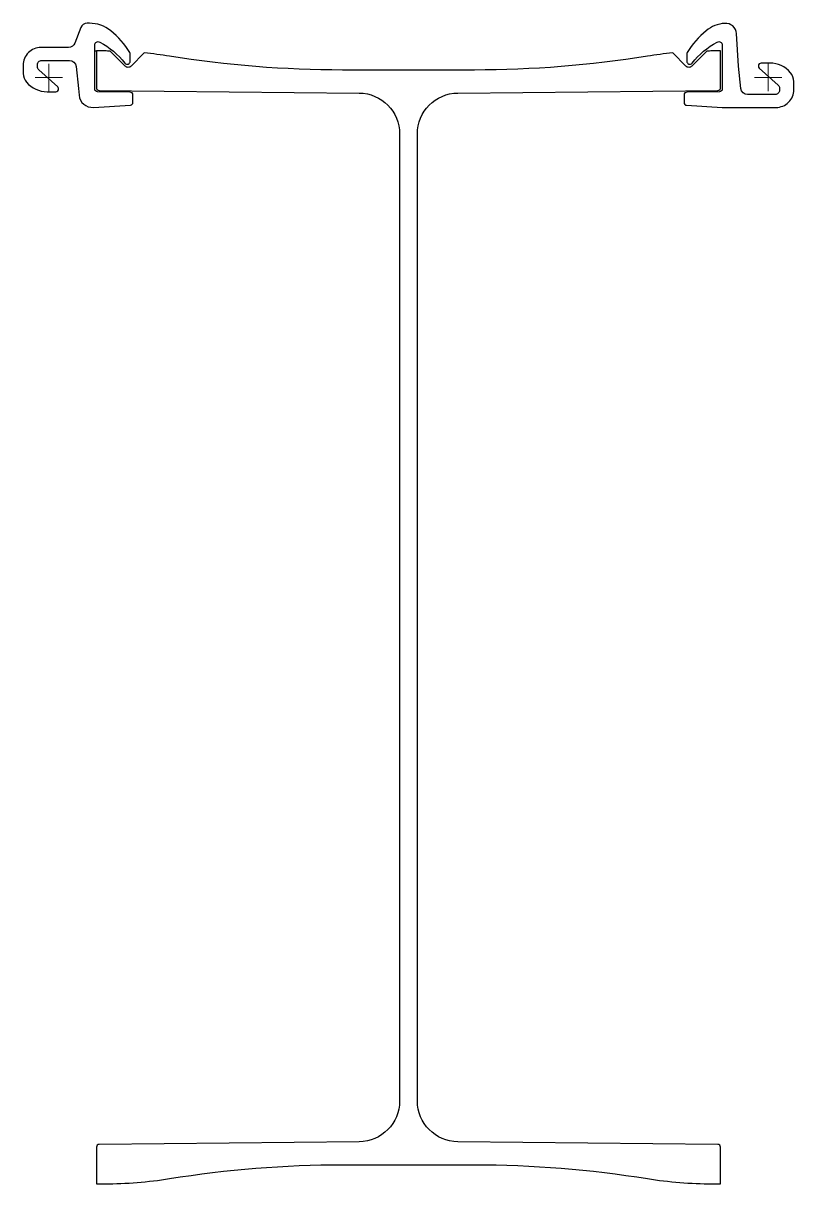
# Model space of a CAD drawing. Header units: millimetres. Extents: x -19 to 547, y -812 to 40.
import ezdxf

# ---------------------------------------------------------------- set-up
doc = ezdxf.new("R2010")
doc.units = ezdxf.units.MM
doc.layers.add('ref', color=252, linetype='Continuous', lineweight=5)

msp = doc.modelspace()

# ---------------------------------------------------------------- linework, layer by layer
at = {"ltscale": 10}
msp.add_line((33.75, 19.41), (35, 19.41), dxfattribs=at)
at = {"elevation": 0}
for points in [[(59.77, -10.78), (35.73, -10.52, -0.411079), (33.75, -8.52), (33.75, 23.8, -0.567914), (37.44, 26, -0.101503), (55.92, 10.51, 0.710366), (59.75, 11.85), (59.75, 17.2, 0.135195), (59.47, 18.23, 0.089428), (45.49, 34.29, 0.17076), (29.84, 39.8), (28.2, 39.8, 0.311359), (23.52, 36.58), (19.21, 25.22, -0.311359), (14.53, 22), (14.14, 22), (-5.75, 22, 0.414214), (-18.75, 9), (-18.75, 3, 0.17875), (-16.35, -3.5, 0.219232), (-1.15, -10.5), (5.12, -10.5, 0.443759), (7.24, -8.16, 0.186609), (6.55, -6.79), (-7.26, 5.65, -0.212557), (-8.26, 7.88), (-8.26, 9.5, -0.414214), (-5.26, 12.5), (15.14, 12.5, -0.385273), (20.11, 8), (21.73, -8.16), (22.21, -13, 0.402787), (32.77, -21.99), (59.87, -20.34, 0.396562), (61.75, -18.35), (61.75, -12.78, 0.411079)], [(546.75, -3, 0.17875), (544.35, 3.5, 0.219232), (529.15, 10.5), (522.88, 10.5, 0.414214), (520.75, 8.37, 0.212557), (521.45, 6.79), (535.25, -5.64, -0.212557), (536.25, -7.87), (536.25, -9.5, -0.414214), (533.25, -12.5), (512.86, -12.5, -0.385273), (507.89, -8), (506.25, 8.37), (504.73, 32.25, 0.41996), (496.08, 39.71, 0.149445), (482.51, 34.29, 0.089428), (468.53, 18.23, 0.135195), (468.25, 17.2), (468.25, 11.85, 0.710366), (472.08, 10.51, -0.101503), (490.56, 26, -0.567914), (494.25, 23.8), (494.25, -8.52, -0.411079), (492.27, -10.52), (468.23, -10.78, 0.411079), (466.25, -12.78), (466.25, -18.42, 0.396562), (468.13, -20.41), (494.25, -22), (533.75, -22, 0.414214), (546.75, -9)], [(257.5, -751.04, -0.411288), (227.8, -781.04), (36.98, -782.95, 0.411288), (35, -784.94), (35, -811.89), (41, -811.89, 0.039881), (88.63, -808.08, -0.039881), (215.64, -797.94), (264, -797.94), (312.36, -797.94, -0.039881), (439.37, -808.08, 0.039881), (487, -811.89), (493, -811.89), (493, -784.94, 0.411288), (491.02, -782.95), (300.2, -781.04, -0.411288), (270.5, -751.04), (270.5, -41.44, -0.411288), (300.2, -11.44), (491.02, -9.53, 0.411288), (493, -7.53), (493, 19.41), (487, 19.41, 0.003356), (482.97, 19.38), (471.88, 8.29, -0.414214), (467.64, 8.29), (457.93, 18, 0.015596), (439.37, 15.61, -0.039881), (312.36, 5.46), (264, 5.46), (215.64, 5.46, -0.039881), (88.63, 15.61, 0.015596), (70.07, 18), (60.36, 8.29, -0.414214), (56.12, 8.29), (45.03, 19.38, 0.003356), (41, 19.41), (35, 19.41), (35, -7.53, 0.411288), (36.98, -9.53), (227.8, -11.44, -0.411288), (257.5, -41.44)]]:
    msp.add_lwpolyline(points, format="xyb", close=True, dxfattribs=at)
at = {"layer": 'ref'}
for p, q in [((0, 10), (0, -10)), ((528, 10), (528, -10)), ((10, 0), (-10, 0)), ((518, 0), (538, 0))]:
    msp.add_line(p, q, dxfattribs=at)

doc.saveas('drawing.dxf')
